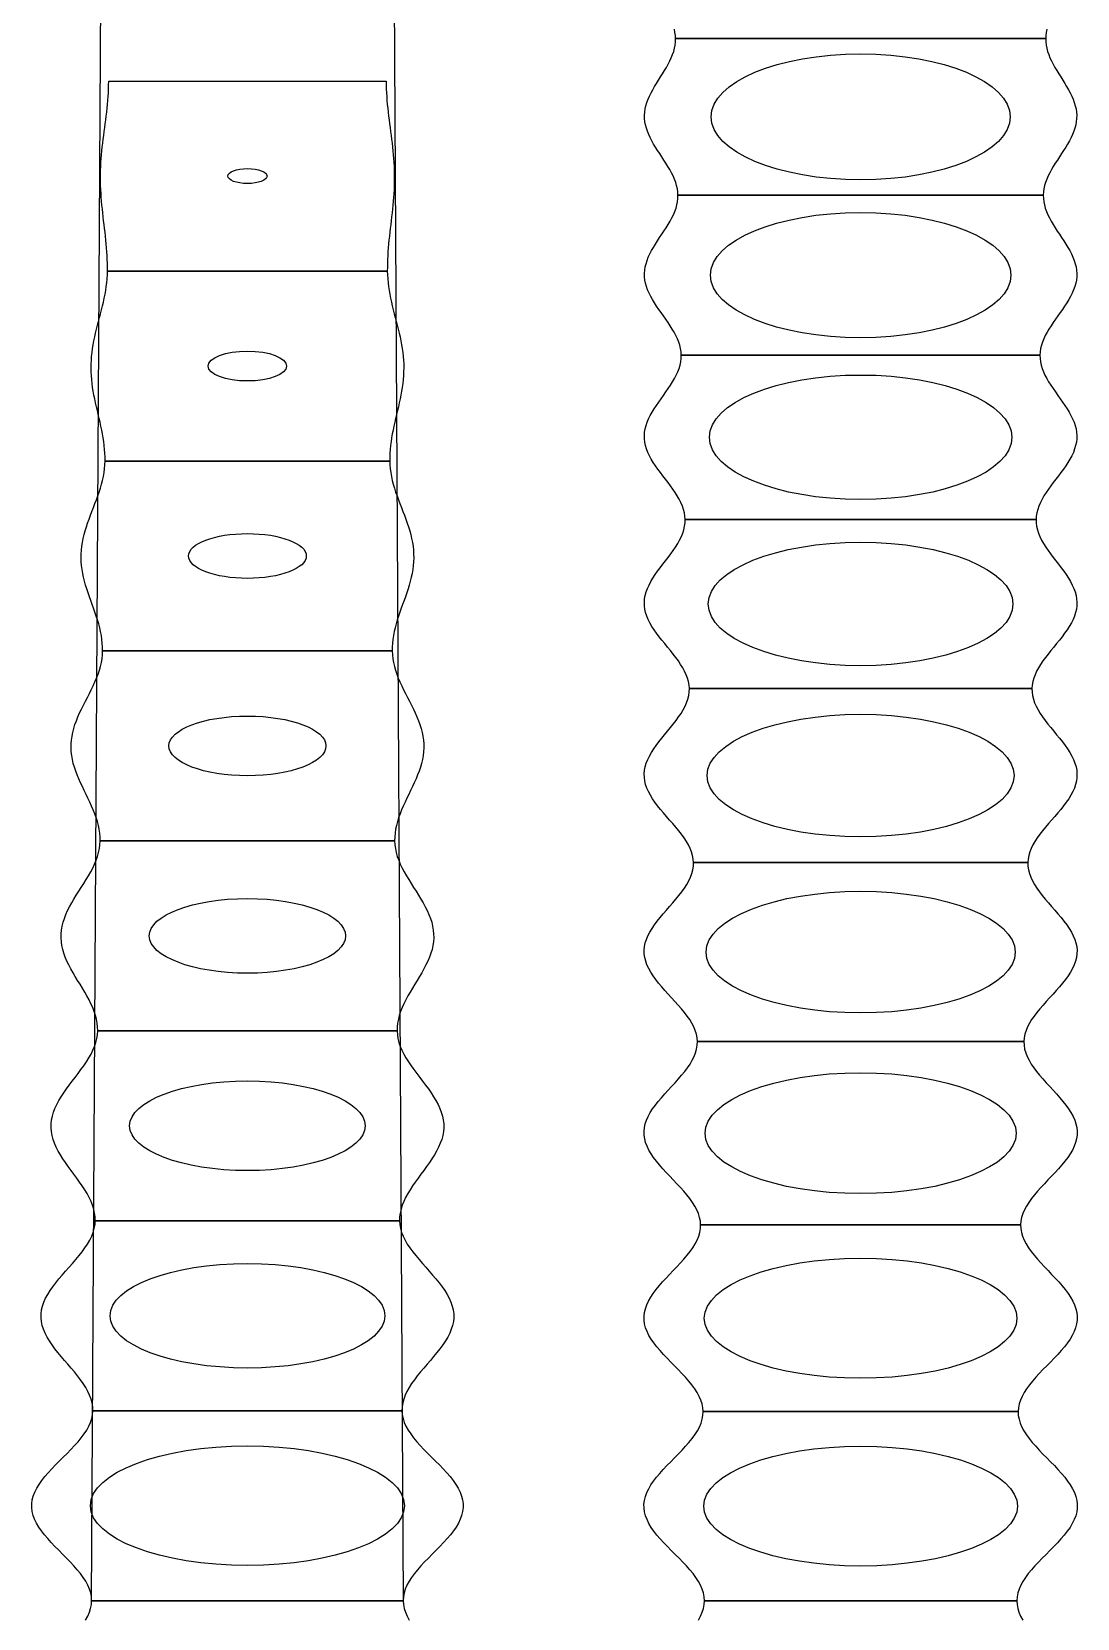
# Model space of a CAD drawing. Extents: x -130 to 140, y -1310 to 20.
# Drawn here: x -0.633 to 2.436, y -42.614 to -37.957 of the extents above; entities that cross this region are included whole.
import ezdxf

# ---------------------------------------------------------------- set-up
doc = ezdxf.new("R2010")
doc.units = 0

msp = doc.modelspace()

# ---------------------------------------------------------------- linework, layer by layer
at = {"layer": 'M1_Neg'}
for points in [[(-0.4573, -42.5628), (-0.4, -32.5628), (-0.4, -13), (-0.141, 0), (0.141, 0), (0.4, -13), (0.4, -32.5628), (0.4573, -42.5628)], [(1.2639, -38.4367), (1.2634, -38.4273), (1.2621, -38.4179), (1.26, -38.4086), (1.2573, -38.3992), (1.2538, -38.3898), (1.2497, -38.3804), (1.2451, -38.3711), (1.24, -38.3617), (1.2345, -38.3523), (1.2286, -38.3429), (1.2226, -38.3336), (1.2164, -38.3242), (1.2102, -38.3148), (1.2041, -38.3054), (1.1981, -38.2961), (1.1924, -38.2867), (1.1871, -38.2773), (1.1822, -38.2679), (1.1779, -38.2586), (1.1741, -38.2492), (1.171, -38.2398), (1.1686, -38.2304), (1.1669, -38.2211), (1.166, -38.2117), (1.1658, -38.2023), (1.1664, -38.1929), (1.1678, -38.1836), (1.1699, -38.1742), (1.1728, -38.1648), (1.1762, -38.1554), (1.1803, -38.1461), (1.1849, -38.1367), (1.1899, -38.1273), (1.1953, -38.1179), (1.201, -38.1086), (1.2068, -38.0992), (1.2127, -38.0898), (1.2186, -38.0804), (1.2243, -38.0711), (1.2299, -38.0617), (1.2351, -38.0523), (1.2399, -38.0429), (1.2443, -38.0336), (1.248, -38.0242), (1.2512, -38.0148), (1.2537, -38.0054), (1.2554, -37.9961), (1.2564, -37.9867), (1.2567, -37.9773), (2.3433, -37.9773), (2.3436, -37.9867), (2.3446, -37.9961), (2.3463, -38.0054), (2.3488, -38.0148), (2.352, -38.0242), (2.3557, -38.0336), (2.3601, -38.0429), (2.3649, -38.0523), (2.3701, -38.0617), (2.3757, -38.0711), (2.3814, -38.0804), (2.3873, -38.0898), (2.3932, -38.0992), (2.399, -38.1086), (2.4047, -38.1179), (2.4101, -38.1273), (2.4151, -38.1367), (2.4197, -38.1461), (2.4238, -38.1554), (2.4272, -38.1648), (2.4301, -38.1742), (2.4322, -38.1836), (2.4336, -38.1929), (2.4342, -38.2023), (2.434, -38.2117), (2.4331, -38.2211), (2.4314, -38.2304), (2.429, -38.2398), (2.4259, -38.2492), (2.4221, -38.2586), (2.4178, -38.2679), (2.4129, -38.2773), (2.4076, -38.2867), (2.4019, -38.2961), (2.3959, -38.3054), (2.3898, -38.3148), (2.3836, -38.3242), (2.3774, -38.3336), (2.3714, -38.3429), (2.3655, -38.3523), (2.36, -38.3617), (2.3549, -38.3711), (2.3503, -38.3804), (2.3462, -38.3898), (2.3427, -38.3992), (2.34, -38.4086), (2.3379, -38.4179), (2.3366, -38.4273), (2.3361, -38.4367)], [(-0.4107, -38.6596), (-0.4108, -38.6482), (-0.411, -38.6368), (-0.4113, -38.6255), (-0.4119, -38.6141), (-0.4126, -38.6027), (-0.4134, -38.5913), (-0.4144, -38.5799), (-0.4155, -38.5686), (-0.4167, -38.5572), (-0.418, -38.5458), (-0.4193, -38.5344), (-0.4206, -38.523), (-0.422, -38.5117), (-0.4233, -38.5003), (-0.4246, -38.4889), (-0.4258, -38.4775), (-0.427, -38.4661), (-0.428, -38.4548), (-0.4289, -38.4434), (-0.4297, -38.432), (-0.4303, -38.4206), (-0.4308, -38.4092), (-0.4311, -38.3979), (-0.4312, -38.3865), (-0.4311, -38.3751), (-0.4309, -38.3637), (-0.4304, -38.3524), (-0.4298, -38.341), (-0.429, -38.3296), (-0.4281, -38.3182), (-0.4271, -38.3068), (-0.4259, -38.2955), (-0.4246, -38.2841), (-0.4232, -38.2727), (-0.4218, -38.2613), (-0.4203, -38.2499), (-0.4188, -38.2386), (-0.4173, -38.2272), (-0.4158, -38.2158), (-0.4144, -38.2044), (-0.4131, -38.193), (-0.4119, -38.1817), (-0.4107, -38.1703), (-0.4097, -38.1589), (-0.4089, -38.1475), (-0.4082, -38.1361), (-0.4077, -38.1248), (-0.4073, -38.1134), (-0.4072, -38.102), (0.4072, -38.102), (0.4073, -38.1134), (0.4077, -38.1248), (0.4082, -38.1361), (0.4089, -38.1475), (0.4097, -38.1589), (0.4107, -38.1703), (0.4119, -38.1817), (0.4131, -38.193), (0.4144, -38.2044), (0.4158, -38.2158), (0.4173, -38.2272), (0.4188, -38.2386), (0.4203, -38.2499), (0.4218, -38.2613), (0.4232, -38.2727), (0.4246, -38.2841), (0.4259, -38.2955), (0.4271, -38.3068), (0.4281, -38.3182), (0.429, -38.3296), (0.4298, -38.341), (0.4304, -38.3524), (0.4309, -38.3637), (0.4311, -38.3751), (0.4312, -38.3865), (0.4311, -38.3979), (0.4308, -38.4092), (0.4303, -38.4206), (0.4297, -38.432), (0.4289, -38.4434), (0.428, -38.4548), (0.427, -38.4661), (0.4258, -38.4775), (0.4246, -38.4889), (0.4233, -38.5003), (0.422, -38.5117), (0.4206, -38.523), (0.4193, -38.5344), (0.418, -38.5458), (0.4167, -38.5572), (0.4155, -38.5686), (0.4144, -38.5799), (0.4134, -38.5913), (0.4126, -38.6027), (0.4119, -38.6141), (0.4113, -38.6255), (0.411, -38.6368), (0.4108, -38.6482), (0.4107, -38.6596)], [(1.2736, -38.9063), (1.273, -38.8967), (1.2716, -38.8872), (1.2693, -38.8776), (1.2662, -38.868), (1.2624, -38.8584), (1.2579, -38.8488), (1.2528, -38.8392), (1.2472, -38.8297), (1.2411, -38.8201), (1.2347, -38.8105), (1.2281, -38.8009), (1.2213, -38.7913), (1.2145, -38.7817), (1.2078, -38.7721), (1.2012, -38.7626), (1.195, -38.753), (1.1891, -38.7434), (1.1838, -38.7338), (1.179, -38.7242), (1.1748, -38.7146), (1.1714, -38.7051), (1.1687, -38.6955), (1.1668, -38.6859), (1.1658, -38.6763), (1.1656, -38.6667), (1.1662, -38.6571), (1.1677, -38.6475), (1.17, -38.638), (1.173, -38.6284), (1.1768, -38.6188), (1.1812, -38.6092), (1.1862, -38.5996), (1.1916, -38.59), (1.1975, -38.5805), (1.2036, -38.5709), (1.2099, -38.5613), (1.2163, -38.5517), (1.2227, -38.5421), (1.229, -38.5325), (1.235, -38.5229), (1.2407, -38.5134), (1.2459, -38.5038), (1.2506, -38.4942), (1.2547, -38.4846), (1.2581, -38.475), (1.2607, -38.4654), (1.2626, -38.4559), (1.2637, -38.4463), (1.2639, -38.4367), (2.3361, -38.4367), (2.3363, -38.4463), (2.3374, -38.4559), (2.3393, -38.4654), (2.3419, -38.475), (2.3453, -38.4846), (2.3494, -38.4942), (2.3541, -38.5038), (2.3593, -38.5134), (2.365, -38.5229), (2.371, -38.5325), (2.3773, -38.5421), (2.3837, -38.5517), (2.3901, -38.5613), (2.3964, -38.5709), (2.4025, -38.5805), (2.4084, -38.59), (2.4138, -38.5996), (2.4188, -38.6092), (2.4232, -38.6188), (2.427, -38.6284), (2.43, -38.638), (2.4323, -38.6475), (2.4338, -38.6571), (2.4344, -38.6667), (2.4342, -38.6763), (2.4332, -38.6859), (2.4313, -38.6955), (2.4286, -38.7051), (2.4252, -38.7146), (2.421, -38.7242), (2.4162, -38.7338), (2.4109, -38.7434), (2.405, -38.753), (2.3988, -38.7626), (2.3922, -38.7721), (2.3855, -38.7817), (2.3787, -38.7913), (2.3719, -38.8009), (2.3653, -38.8105), (2.3589, -38.8201), (2.3528, -38.8297), (2.3472, -38.8392), (2.3421, -38.8488), (2.3376, -38.8584), (2.3338, -38.868), (2.3307, -38.8776), (2.3284, -38.8872), (2.327, -38.8967), (2.3264, -38.9063)], [(-0.4179, -39.2172), (-0.4179, -39.2058), (-0.4183, -39.1944), (-0.4191, -39.1831), (-0.4202, -39.1717), (-0.4216, -39.1603), (-0.4233, -39.1489), (-0.4252, -39.1375), (-0.4274, -39.1262), (-0.4298, -39.1148), (-0.4323, -39.1034), (-0.435, -39.092), (-0.4377, -39.0806), (-0.4404, -39.0693), (-0.443, -39.0579), (-0.4456, -39.0465), (-0.4481, -39.0351), (-0.4504, -39.0237), (-0.4524, -39.0124), (-0.4543, -39.001), (-0.4558, -38.9896), (-0.4571, -38.9782), (-0.458, -38.9668), (-0.4586, -38.9555), (-0.4588, -38.9441), (-0.4587, -38.9327), (-0.4581, -38.9213), (-0.4573, -38.91), (-0.4561, -38.8986), (-0.4545, -38.8872), (-0.4527, -38.8758), (-0.4505, -38.8644), (-0.4482, -38.8531), (-0.4456, -38.8417), (-0.4428, -38.8303), (-0.44, -38.8189), (-0.437, -38.8075), (-0.434, -38.7962), (-0.431, -38.7848), (-0.4281, -38.7734), (-0.4253, -38.762), (-0.4226, -38.7506), (-0.4201, -38.7393), (-0.4179, -38.7279), (-0.4159, -38.7165), (-0.4142, -38.7051), (-0.4128, -38.6937), (-0.4118, -38.6824), (-0.4111, -38.671), (-0.4107, -38.6596), (0.4107, -38.6596), (0.4111, -38.671), (0.4118, -38.6824), (0.4128, -38.6937), (0.4142, -38.7051), (0.4159, -38.7165), (0.4179, -38.7279), (0.4201, -38.7393), (0.4226, -38.7506), (0.4253, -38.762), (0.4281, -38.7734), (0.431, -38.7848), (0.434, -38.7962), (0.437, -38.8075), (0.44, -38.8189), (0.4428, -38.8303), (0.4456, -38.8417), (0.4482, -38.8531), (0.4505, -38.8644), (0.4527, -38.8758), (0.4545, -38.8872), (0.4561, -38.8986), (0.4573, -38.91), (0.4581, -38.9213), (0.4587, -38.9327), (0.4588, -38.9441), (0.4586, -38.9555), (0.458, -38.9668), (0.4571, -38.9782), (0.4558, -38.9896), (0.4543, -39.001), (0.4524, -39.0124), (0.4504, -39.0237), (0.4481, -39.0351), (0.4456, -39.0465), (0.443, -39.0579), (0.4404, -39.0693), (0.4377, -39.0806), (0.435, -39.092), (0.4323, -39.1034), (0.4298, -39.1148), (0.4274, -39.1262), (0.4252, -39.1375), (0.4233, -39.1489), (0.4216, -39.1603), (0.4202, -39.1717), (0.4191, -39.1831), (0.4183, -39.1944), (0.4179, -39.2058), (0.4179, -39.2172)], [(1.285, -39.3887), (1.2843, -39.3788), (1.2827, -39.369), (1.2801, -39.3591), (1.2767, -39.3493), (1.2725, -39.3394), (1.2676, -39.3296), (1.2619, -39.3198), (1.2557, -39.3099), (1.249, -39.3001), (1.2419, -39.2902), (1.2346, -39.2804), (1.2271, -39.2705), (1.2195, -39.2607), (1.2121, -39.2509), (1.2049, -39.241), (1.1979, -39.2312), (1.1915, -39.2213), (1.1855, -39.2115), (1.1802, -39.2016), (1.1756, -39.1918), (1.1718, -39.1819), (1.1688, -39.1721), (1.1667, -39.1623), (1.1656, -39.1524), (1.1653, -39.1426), (1.166, -39.1327), (1.1677, -39.1229), (1.1702, -39.113), (1.1735, -39.1032), (1.1777, -39.0934), (1.1825, -39.0835), (1.188, -39.0737), (1.194, -39.0638), (1.2004, -39.054), (1.2072, -39.0441), (1.2142, -39.0343), (1.2213, -39.0245), (1.2283, -39.0146), (1.2352, -39.0048), (1.2418, -38.9949), (1.2481, -38.9851), (1.2538, -38.9752), (1.259, -38.9654), (1.2635, -38.9555), (1.2672, -38.9457), (1.2702, -38.9359), (1.2722, -38.926), (1.2734, -38.9162), (1.2736, -38.9063), (2.3264, -38.9063), (2.3266, -38.9162), (2.3278, -38.926), (2.3298, -38.9359), (2.3328, -38.9457), (2.3365, -38.9555), (2.341, -38.9654), (2.3462, -38.9752), (2.3519, -38.9851), (2.3582, -38.9949), (2.3648, -39.0048), (2.3717, -39.0146), (2.3787, -39.0245), (2.3858, -39.0343), (2.3928, -39.0441), (2.3996, -39.054), (2.406, -39.0638), (2.412, -39.0737), (2.4175, -39.0835), (2.4223, -39.0934), (2.4265, -39.1032), (2.4298, -39.113), (2.4323, -39.1229), (2.434, -39.1327), (2.4347, -39.1426), (2.4344, -39.1524), (2.4333, -39.1623), (2.4312, -39.1721), (2.4282, -39.1819), (2.4244, -39.1918), (2.4198, -39.2016), (2.4145, -39.2115), (2.4085, -39.2213), (2.4021, -39.2312), (2.3951, -39.241), (2.3879, -39.2509), (2.3805, -39.2607), (2.3729, -39.2705), (2.3654, -39.2804), (2.3581, -39.2902), (2.351, -39.3001), (2.3443, -39.3099), (2.3381, -39.3198), (2.3324, -39.3296), (2.3275, -39.3394), (2.3233, -39.3493), (2.3199, -39.3591), (2.3173, -39.369), (2.3157, -39.3788), (2.315, -39.3887)], [(-0.4251, -39.7748), (-0.4252, -39.7634), (-0.4259, -39.752), (-0.4271, -39.7407), (-0.4288, -39.7293), (-0.4309, -39.7179), (-0.4336, -39.7065), (-0.4366, -39.6951), (-0.4399, -39.6838), (-0.4436, -39.6724), (-0.4474, -39.661), (-0.4515, -39.6496), (-0.4556, -39.6382), (-0.4597, -39.6269), (-0.4638, -39.6155), (-0.4677, -39.6041), (-0.4715, -39.5927), (-0.475, -39.5813), (-0.4782, -39.57), (-0.481, -39.5586), (-0.4834, -39.5472), (-0.4854, -39.5358), (-0.4868, -39.5244), (-0.4878, -39.5131), (-0.4882, -39.5017), (-0.488, -39.4903), (-0.4873, -39.4789), (-0.4861, -39.4676), (-0.4843, -39.4562), (-0.4821, -39.4448), (-0.4794, -39.4334), (-0.4763, -39.422), (-0.4728, -39.4107), (-0.469, -39.3993), (-0.4649, -39.3879), (-0.4607, -39.3765), (-0.4563, -39.3651), (-0.4519, -39.3538), (-0.4475, -39.3424), (-0.4432, -39.331), (-0.4391, -39.3196), (-0.4351, -39.3082), (-0.4315, -39.2969), (-0.4282, -39.2855), (-0.4252, -39.2741), (-0.4228, -39.2627), (-0.4208, -39.2513), (-0.4193, -39.24), (-0.4183, -39.2286), (-0.4179, -39.2172), (0.4179, -39.2172), (0.4183, -39.2286), (0.4193, -39.24), (0.4208, -39.2513), (0.4228, -39.2627), (0.4252, -39.2741), (0.4282, -39.2855), (0.4315, -39.2969), (0.4351, -39.3082), (0.4391, -39.3196), (0.4432, -39.331), (0.4475, -39.3424), (0.4519, -39.3538), (0.4563, -39.3651), (0.4607, -39.3765), (0.4649, -39.3879), (0.469, -39.3993), (0.4728, -39.4107), (0.4763, -39.422), (0.4794, -39.4334), (0.4821, -39.4448), (0.4843, -39.4562), (0.4861, -39.4676), (0.4873, -39.4789), (0.488, -39.4903), (0.4882, -39.5017), (0.4878, -39.5131), (0.4868, -39.5244), (0.4854, -39.5358), (0.4834, -39.5472), (0.481, -39.5586), (0.4782, -39.57), (0.475, -39.5813), (0.4715, -39.5927), (0.4677, -39.6041), (0.4638, -39.6155), (0.4597, -39.6269), (0.4556, -39.6382), (0.4515, -39.6496), (0.4474, -39.661), (0.4436, -39.6724), (0.4399, -39.6838), (0.4366, -39.6951), (0.4336, -39.7065), (0.4309, -39.7179), (0.4288, -39.7293), (0.4271, -39.7407), (0.4259, -39.752), (0.4252, -39.7634), (0.4251, -39.7748)], [(1.2972, -39.8851), (1.2964, -39.875), (1.2946, -39.8649), (1.2918, -39.8548), (1.2881, -39.8446), (1.2834, -39.8345), (1.278, -39.8244), (1.2717, -39.8142), (1.2649, -39.8041), (1.2575, -39.794), (1.2496, -39.7838), (1.2415, -39.7737), (1.2332, -39.7636), (1.2249, -39.7534), (1.2167, -39.7433), (1.2087, -39.7332), (1.2011, -39.723), (1.1939, -39.7129), (1.1874, -39.7028), (1.1815, -39.6926), (1.1764, -39.6825), (1.1722, -39.6724), (1.1689, -39.6622), (1.1666, -39.6521), (1.1654, -39.642), (1.1651, -39.6318), (1.1659, -39.6217), (1.1677, -39.6116), (1.1705, -39.6014), (1.1742, -39.5913), (1.1788, -39.5812), (1.1841, -39.571), (1.1902, -39.5609), (1.1969, -39.5508), (1.204, -39.5406), (1.2115, -39.5305), (1.2192, -39.5204), (1.227, -39.5103), (1.2348, -39.5001), (1.2424, -39.49), (1.2497, -39.4799), (1.2567, -39.4697), (1.263, -39.4596), (1.2688, -39.4495), (1.2737, -39.4393), (1.2779, -39.4292), (1.2811, -39.4191), (1.2834, -39.4089), (1.2847, -39.3988), (1.285, -39.3887), (2.315, -39.3887), (2.3153, -39.3988), (2.3166, -39.4089), (2.3189, -39.4191), (2.3221, -39.4292), (2.3263, -39.4393), (2.3312, -39.4495), (2.337, -39.4596), (2.3433, -39.4697), (2.3503, -39.4799), (2.3576, -39.49), (2.3652, -39.5001), (2.373, -39.5103), (2.3808, -39.5204), (2.3885, -39.5305), (2.396, -39.5406), (2.4031, -39.5508), (2.4098, -39.5609), (2.4159, -39.571), (2.4212, -39.5812), (2.4258, -39.5913), (2.4295, -39.6014), (2.4323, -39.6116), (2.4341, -39.6217), (2.4349, -39.6318), (2.4346, -39.642), (2.4334, -39.6521), (2.4311, -39.6622), (2.4278, -39.6724), (2.4236, -39.6825), (2.4185, -39.6926), (2.4126, -39.7028), (2.4061, -39.7129), (2.3989, -39.723), (2.3913, -39.7332), (2.3833, -39.7433), (2.3751, -39.7534), (2.3668, -39.7636), (2.3585, -39.7737), (2.3504, -39.7838), (2.3425, -39.794), (2.3351, -39.8041), (2.3283, -39.8142), (2.322, -39.8244), (2.3166, -39.8345), (2.3119, -39.8446), (2.3082, -39.8548), (2.3054, -39.8649), (2.3036, -39.875), (2.3028, -39.8851)], [(-0.4322, -40.3324), (-0.4324, -40.321), (-0.4334, -40.3096), (-0.435, -40.2983), (-0.4373, -40.2869), (-0.4403, -40.2755), (-0.4439, -40.2641), (-0.4479, -40.2527), (-0.4525, -40.2414), (-0.4574, -40.23), (-0.4626, -40.2186), (-0.468, -40.2072), (-0.4735, -40.1958), (-0.479, -40.1845), (-0.4845, -40.1731), (-0.4898, -40.1617), (-0.4949, -40.1503), (-0.4996, -40.1389), (-0.5039, -40.1276), (-0.5077, -40.1162), (-0.511, -40.1048), (-0.5137, -40.0934), (-0.5156, -40.082), (-0.5169, -40.0707), (-0.5175, -40.0593), (-0.5174, -40.0479), (-0.5165, -40.0365), (-0.5149, -40.0252), (-0.5126, -40.0138), (-0.5097, -40.0024), (-0.5061, -39.991), (-0.502, -39.9796), (-0.4974, -39.9683), (-0.4924, -39.9569), (-0.4871, -39.9455), (-0.4814, -39.9341), (-0.4757, -39.9227), (-0.4698, -39.9114), (-0.464, -39.9), (-0.4583, -39.8886), (-0.4528, -39.8772), (-0.4476, -39.8658), (-0.4428, -39.8545), (-0.4385, -39.8431), (-0.4346, -39.8317), (-0.4314, -39.8203), (-0.4287, -39.8089), (-0.4268, -39.7976), (-0.4256, -39.7862), (-0.4251, -39.7748), (0.4251, -39.7748), (0.4256, -39.7862), (0.4268, -39.7976), (0.4287, -39.8089), (0.4314, -39.8203), (0.4346, -39.8317), (0.4385, -39.8431), (0.4428, -39.8545), (0.4476, -39.8658), (0.4528, -39.8772), (0.4583, -39.8886), (0.464, -39.9), (0.4698, -39.9114), (0.4757, -39.9227), (0.4814, -39.9341), (0.4871, -39.9455), (0.4924, -39.9569), (0.4974, -39.9683), (0.502, -39.9796), (0.5061, -39.991), (0.5097, -40.0024), (0.5126, -40.0138), (0.5149, -40.0252), (0.5165, -40.0365), (0.5174, -40.0479), (0.5175, -40.0593), (0.5169, -40.0707), (0.5156, -40.082), (0.5137, -40.0934), (0.511, -40.1048), (0.5077, -40.1162), (0.5039, -40.1276), (0.4996, -40.1389), (0.4949, -40.1503), (0.4898, -40.1617), (0.4845, -40.1731), (0.479, -40.1845), (0.4735, -40.1958), (0.468, -40.2072), (0.4626, -40.2186), (0.4574, -40.23), (0.4525, -40.2414), (0.4479, -40.2527), (0.4439, -40.2641), (0.4403, -40.2755), (0.4373, -40.2869), (0.435, -40.2983), (0.4334, -40.3096), (0.4324, -40.321), (0.4322, -40.3324)], [(1.3094, -40.3963), (1.3086, -40.3858), (1.3066, -40.3754), (1.3036, -40.365), (1.2995, -40.3545), (1.2944, -40.3441), (1.2884, -40.3337), (1.2816, -40.3232), (1.2741, -40.3128), (1.2659, -40.3024), (1.2574, -40.292), (1.2485, -40.2815), (1.2394, -40.2711), (1.2303, -40.2607), (1.2213, -40.2502), (1.2125, -40.2398), (1.2042, -40.2294), (1.1964, -40.2189), (1.1892, -40.2085), (1.1828, -40.1981), (1.1772, -40.1876), (1.1726, -40.1772), (1.169, -40.1668), (1.1665, -40.1564), (1.1651, -40.1459), (1.1649, -40.1355), (1.1658, -40.1251), (1.1678, -40.1146), (1.1709, -40.1042), (1.175, -40.0938), (1.18, -40.0833), (1.1859, -40.0729), (1.1926, -40.0625), (1.2, -40.052), (1.2078, -40.0416), (1.2161, -40.0312), (1.2246, -40.0208), (1.2332, -40.0103), (1.2418, -39.9999), (1.2502, -39.9895), (1.2582, -39.979), (1.2658, -39.9686), (1.2729, -39.9582), (1.2792, -39.9477), (1.2847, -39.9373), (1.2893, -39.9269), (1.2929, -39.9164), (1.2954, -39.906), (1.2969, -39.8956), (1.2972, -39.8851), (2.3028, -39.8851), (2.3031, -39.8956), (2.3046, -39.906), (2.3071, -39.9164), (2.3107, -39.9269), (2.3153, -39.9373), (2.3208, -39.9477), (2.3271, -39.9582), (2.3342, -39.9686), (2.3418, -39.979), (2.3498, -39.9895), (2.3582, -39.9999), (2.3668, -40.0103), (2.3754, -40.0208), (2.3839, -40.0312), (2.3922, -40.0416), (2.4, -40.052), (2.4074, -40.0625), (2.4141, -40.0729), (2.42, -40.0833), (2.425, -40.0938), (2.4291, -40.1042), (2.4322, -40.1146), (2.4342, -40.1251), (2.4351, -40.1355), (2.4349, -40.1459), (2.4335, -40.1564), (2.431, -40.1668), (2.4274, -40.1772), (2.4228, -40.1876), (2.4172, -40.1981), (2.4108, -40.2085), (2.4036, -40.2189), (2.3958, -40.2294), (2.3875, -40.2398), (2.3787, -40.2502), (2.3697, -40.2607), (2.3606, -40.2711), (2.3515, -40.2815), (2.3426, -40.292), (2.3341, -40.3024), (2.3259, -40.3128), (2.3184, -40.3232), (2.3116, -40.3337), (2.3056, -40.3441), (2.3005, -40.3545), (2.2964, -40.365), (2.2934, -40.3754), (2.2914, -40.3858), (2.2906, -40.3963)], [(-0.4394, -40.89), (-0.4397, -40.8786), (-0.4409, -40.8672), (-0.443, -40.8559), (-0.4459, -40.8445), (-0.4497, -40.8331), (-0.4541, -40.8217), (-0.4593, -40.8103), (-0.465, -40.799), (-0.4711, -40.7876), (-0.4777, -40.7762), (-0.4845, -40.7648), (-0.4914, -40.7534), (-0.4984, -40.7421), (-0.5053, -40.7307), (-0.5119, -40.7193), (-0.5183, -40.7079), (-0.5242, -40.6965), (-0.5297, -40.6852), (-0.5345, -40.6738), (-0.5386, -40.6624), (-0.5419, -40.651), (-0.5445, -40.6396), (-0.5461, -40.6283), (-0.5469, -40.6169), (-0.5467, -40.6055), (-0.5457, -40.5941), (-0.5437, -40.5828), (-0.5409, -40.5714), (-0.5373, -40.56), (-0.5329, -40.5486), (-0.5278, -40.5372), (-0.5221, -40.5259), (-0.5158, -40.5145), (-0.5092, -40.5031), (-0.5022, -40.4917), (-0.495, -40.4803), (-0.4878, -40.469), (-0.4805, -40.4576), (-0.4734, -40.4462), (-0.4666, -40.4348), (-0.4601, -40.4234), (-0.4542, -40.4121), (-0.4487, -40.4007), (-0.444, -40.3893), (-0.4399, -40.3779), (-0.4367, -40.3665), (-0.4343, -40.3552), (-0.4328, -40.3438), (-0.4322, -40.3324), (0.4322, -40.3324), (0.4328, -40.3438), (0.4343, -40.3552), (0.4367, -40.3665), (0.4399, -40.3779), (0.444, -40.3893), (0.4487, -40.4007), (0.4542, -40.4121), (0.4601, -40.4234), (0.4666, -40.4348), (0.4734, -40.4462), (0.4805, -40.4576), (0.4878, -40.469), (0.495, -40.4803), (0.5022, -40.4917), (0.5092, -40.5031), (0.5158, -40.5145), (0.5221, -40.5259), (0.5278, -40.5372), (0.5329, -40.5486), (0.5373, -40.56), (0.5409, -40.5714), (0.5437, -40.5828), (0.5457, -40.5941), (0.5467, -40.6055), (0.5469, -40.6169), (0.5461, -40.6283), (0.5445, -40.6396), (0.5419, -40.651), (0.5386, -40.6624), (0.5345, -40.6738), (0.5297, -40.6852), (0.5242, -40.6965), (0.5183, -40.7079), (0.5119, -40.7193), (0.5053, -40.7307), (0.4984, -40.7421), (0.4914, -40.7534), (0.4845, -40.7648), (0.4777, -40.7762), (0.4711, -40.7876), (0.465, -40.799), (0.4593, -40.8103), (0.4541, -40.8217), (0.4497, -40.8331), (0.4459, -40.8445), (0.443, -40.8559), (0.4409, -40.8672), (0.4397, -40.8786), (0.4394, -40.89)], [(1.3207, -40.9215), (1.3199, -40.9108), (1.3178, -40.9001), (1.3145, -40.8894), (1.3101, -40.8786), (1.3046, -40.8679), (1.2982, -40.8572), (1.2908, -40.8465), (1.2827, -40.8358), (1.2739, -40.8251), (1.2646, -40.8143), (1.255, -40.8036), (1.2452, -40.7929), (1.2353, -40.7822), (1.2256, -40.7715), (1.2161, -40.7607), (1.207, -40.75), (1.1986, -40.7393), (1.1908, -40.7286), (1.1839, -40.7179), (1.1779, -40.7071), (1.1729, -40.6964), (1.1691, -40.6857), (1.1664, -40.675), (1.1649, -40.6643), (1.1647, -40.6535), (1.1657, -40.6428), (1.1679, -40.6321), (1.1713, -40.6214), (1.1758, -40.6107), (1.1813, -40.5999), (1.1878, -40.5892), (1.1951, -40.5785), (1.2031, -40.5678), (1.2117, -40.5571), (1.2207, -40.5463), (1.23, -40.5356), (1.2394, -40.5249), (1.2487, -40.5142), (1.2579, -40.5035), (1.2667, -40.4927), (1.275, -40.482), (1.2827, -40.4713), (1.2896, -40.4606), (1.2956, -40.4499), (1.3006, -40.4391), (1.3046, -40.4284), (1.3074, -40.4177), (1.309, -40.407), (1.3094, -40.3963), (2.2906, -40.3963), (2.291, -40.407), (2.2926, -40.4177), (2.2954, -40.4284), (2.2994, -40.4391), (2.3044, -40.4499), (2.3104, -40.4606), (2.3173, -40.4713), (2.325, -40.482), (2.3333, -40.4927), (2.3421, -40.5035), (2.3513, -40.5142), (2.3606, -40.5249), (2.37, -40.5356), (2.3793, -40.5463), (2.3883, -40.5571), (2.3969, -40.5678), (2.4049, -40.5785), (2.4122, -40.5892), (2.4187, -40.5999), (2.4242, -40.6107), (2.4287, -40.6214), (2.4321, -40.6321), (2.4343, -40.6428), (2.4353, -40.6535), (2.4351, -40.6643), (2.4336, -40.675), (2.4309, -40.6857), (2.4271, -40.6964), (2.4221, -40.7071), (2.4161, -40.7179), (2.4092, -40.7286), (2.4014, -40.7393), (2.393, -40.75), (2.3839, -40.7607), (2.3744, -40.7715), (2.3647, -40.7822), (2.3548, -40.7929), (2.345, -40.8036), (2.3354, -40.8143), (2.3261, -40.8251), (2.3173, -40.8358), (2.3092, -40.8465), (2.3018, -40.8572), (2.2954, -40.8679), (2.2899, -40.8786), (2.2855, -40.8894), (2.2822, -40.9001), (2.2801, -40.9108), (2.2793, -40.9215)], [(-0.4465, -41.4476), (-0.4469, -41.4362), (-0.4484, -41.4248), (-0.451, -41.4135), (-0.4545, -41.4021), (-0.459, -41.3907), (-0.4644, -41.3793), (-0.4706, -41.3679), (-0.4775, -41.3566), (-0.4849, -41.3452), (-0.4928, -41.3338), (-0.501, -41.3224), (-0.5093, -41.311), (-0.5177, -41.2997), (-0.526, -41.2883), (-0.534, -41.2769), (-0.5417, -41.2655), (-0.5489, -41.2541), (-0.5554, -41.2428), (-0.5612, -41.2314), (-0.5662, -41.22), (-0.5702, -41.2086), (-0.5733, -41.1972), (-0.5753, -41.1859), (-0.5763, -41.1745), (-0.5761, -41.1631), (-0.5749, -41.1517), (-0.5726, -41.1404), (-0.5692, -41.129), (-0.5649, -41.1176), (-0.5596, -41.1062), (-0.5535, -41.0948), (-0.5467, -41.0835), (-0.5392, -41.0721), (-0.5313, -41.0607), (-0.5229, -41.0493), (-0.5144, -41.0379), (-0.5057, -41.0266), (-0.497, -41.0152), (-0.4885, -41.0038), (-0.4804, -40.9924), (-0.4727, -40.981), (-0.4655, -40.9697), (-0.459, -40.9583), (-0.4533, -40.9469), (-0.4485, -40.9355), (-0.4447, -40.9241), (-0.4418, -40.9128), (-0.4401, -40.9014), (-0.4394, -40.89), (0.4394, -40.89), (0.4401, -40.9014), (0.4418, -40.9128), (0.4447, -40.9241), (0.4485, -40.9355), (0.4533, -40.9469), (0.459, -40.9583), (0.4655, -40.9697), (0.4727, -40.981), (0.4804, -40.9924), (0.4885, -41.0038), (0.497, -41.0152), (0.5057, -41.0266), (0.5144, -41.0379), (0.5229, -41.0493), (0.5313, -41.0607), (0.5392, -41.0721), (0.5467, -41.0835), (0.5535, -41.0948), (0.5596, -41.1062), (0.5649, -41.1176), (0.5692, -41.129), (0.5726, -41.1404), (0.5749, -41.1517), (0.5761, -41.1631), (0.5763, -41.1745), (0.5753, -41.1859), (0.5733, -41.1972), (0.5702, -41.2086), (0.5662, -41.22), (0.5612, -41.2314), (0.5554, -41.2428), (0.5489, -41.2541), (0.5417, -41.2655), (0.534, -41.2769), (0.526, -41.2883), (0.5177, -41.2997), (0.5093, -41.311), (0.501, -41.3224), (0.4928, -41.3338), (0.4849, -41.3452), (0.4775, -41.3566), (0.4706, -41.3679), (0.4644, -41.3793), (0.459, -41.3907), (0.4545, -41.4021), (0.451, -41.4135), (0.4484, -41.4248), (0.4469, -41.4362), (0.4465, -41.4476)], [(1.3304, -41.4595), (1.3296, -41.4485), (1.3274, -41.4375), (1.324, -41.4265), (1.3193, -41.4156), (1.3135, -41.4046), (1.3066, -41.3936), (1.2987, -41.3826), (1.2901, -41.3717), (1.2807, -41.3607), (1.2708, -41.3497), (1.2605, -41.3387), (1.2501, -41.3277), (1.2396, -41.3168), (1.2292, -41.3058), (1.2191, -41.2948), (1.2094, -41.2838), (1.2004, -41.2728), (1.1921, -41.2619), (1.1847, -41.2509), (1.1784, -41.2399), (1.1731, -41.2289), (1.169, -41.218), (1.1662, -41.207), (1.1647, -41.196), (1.1645, -41.185), (1.1656, -41.174), (1.168, -41.1631), (1.1717, -41.1521), (1.1766, -41.1411), (1.1826, -41.1301), (1.1895, -41.1191), (1.1974, -41.1082), (1.2061, -41.0972), (1.2153, -41.0862), (1.225, -41.0752), (1.235, -41.0643), (1.2451, -41.0533), (1.2552, -41.0423), (1.2651, -41.0313), (1.2746, -41.0203), (1.2835, -41.0094), (1.2918, -40.9984), (1.2992, -40.9874), (1.3057, -40.9764), (1.3112, -40.9654), (1.3154, -40.9545), (1.3185, -40.9435), (1.3203, -40.9325), (1.3207, -40.9215), (2.2793, -40.9215), (2.2797, -40.9325), (2.2815, -40.9435), (2.2846, -40.9545), (2.2888, -40.9654), (2.2943, -40.9764), (2.3008, -40.9874), (2.3082, -40.9984), (2.3165, -41.0094), (2.3254, -41.0203), (2.3349, -41.0313), (2.3448, -41.0423), (2.3549, -41.0533), (2.365, -41.0643), (2.375, -41.0752), (2.3847, -41.0862), (2.3939, -41.0972), (2.4026, -41.1082), (2.4105, -41.1191), (2.4174, -41.1301), (2.4234, -41.1411), (2.4283, -41.1521), (2.432, -41.1631), (2.4344, -41.174), (2.4355, -41.185), (2.4353, -41.196), (2.4338, -41.207), (2.431, -41.218), (2.4269, -41.2289), (2.4216, -41.2399), (2.4153, -41.2509), (2.4079, -41.2619), (2.3996, -41.2728), (2.3906, -41.2838), (2.3809, -41.2948), (2.3708, -41.3058), (2.3604, -41.3168), (2.3499, -41.3277), (2.3395, -41.3387), (2.3292, -41.3497), (2.3193, -41.3607), (2.3099, -41.3717), (2.3013, -41.3826), (2.2934, -41.3936), (2.2865, -41.4046), (2.2807, -41.4156), (2.276, -41.4265), (2.2726, -41.4375), (2.2704, -41.4485), (2.2696, -41.4595)], [(-0.4537, -42.0052), (-0.4542, -41.9938), (-0.4559, -41.9824), (-0.4589, -41.9711), (-0.4631, -41.9597), (-0.4684, -41.9483), (-0.4747, -41.9369), (-0.482, -41.9255), (-0.49, -41.9142), (-0.4987, -41.9028), (-0.5079, -41.8914), (-0.5175, -41.88), (-0.5272, -41.8686), (-0.5371, -41.8573), (-0.5467, -41.8459), (-0.5562, -41.8345), (-0.5651, -41.8231), (-0.5735, -41.8117), (-0.5812, -41.8004), (-0.5879, -41.789), (-0.5938, -41.7776), (-0.5985, -41.7662), (-0.6021, -41.7548), (-0.6045, -41.7435), (-0.6056, -41.7321), (-0.6055, -41.7207), (-0.604, -41.7093), (-0.6014, -41.698), (-0.5975, -41.6866), (-0.5924, -41.6752), (-0.5863, -41.6638), (-0.5793, -41.6524), (-0.5713, -41.6411), (-0.5626, -41.6297), (-0.5534, -41.6183), (-0.5437, -41.6069), (-0.5337, -41.5955), (-0.5236, -41.5842), (-0.5135, -41.5728), (-0.5037, -41.5614), (-0.4942, -41.55), (-0.4852, -41.5386), (-0.4768, -41.5273), (-0.4693, -41.5159), (-0.4627, -41.5045), (-0.4571, -41.4931), (-0.4527, -41.4817), (-0.4494, -41.4704), (-0.4473, -41.459), (-0.4465, -41.4476), (0.4465, -41.4476), (0.4473, -41.459), (0.4494, -41.4704), (0.4527, -41.4817), (0.4571, -41.4931), (0.4627, -41.5045), (0.4693, -41.5159), (0.4768, -41.5273), (0.4852, -41.5386), (0.4942, -41.55), (0.5037, -41.5614), (0.5135, -41.5728), (0.5236, -41.5842), (0.5337, -41.5955), (0.5437, -41.6069), (0.5534, -41.6183), (0.5626, -41.6297), (0.5713, -41.6411), (0.5793, -41.6524), (0.5863, -41.6638), (0.5924, -41.6752), (0.5975, -41.6866), (0.6014, -41.698), (0.604, -41.7093), (0.6055, -41.7207), (0.6056, -41.7321), (0.6045, -41.7435), (0.6021, -41.7548), (0.5985, -41.7662), (0.5938, -41.7776), (0.5879, -41.789), (0.5812, -41.8004), (0.5735, -41.8117), (0.5651, -41.8231), (0.5562, -41.8345), (0.5467, -41.8459), (0.5371, -41.8573), (0.5272, -41.8686), (0.5175, -41.88), (0.5079, -41.8914), (0.4987, -41.9028), (0.49, -41.9142), (0.482, -41.9255), (0.4747, -41.9369), (0.4684, -41.9483), (0.4631, -41.9597), (0.4589, -41.9711), (0.4559, -41.9824), (0.4542, -41.9938), (0.4537, -42.0052)], [(1.3377, -42.0077), (1.3369, -41.9965), (1.3346, -41.9853), (1.3311, -41.9741), (1.3262, -41.963), (1.3201, -41.9518), (1.3129, -41.9406), (1.3047, -41.9294), (1.2956, -41.9182), (1.2858, -41.907), (1.2755, -41.8958), (1.2647, -41.8846), (1.2537, -41.8734), (1.2427, -41.8623), (1.2318, -41.8511), (1.2212, -41.8399), (1.2111, -41.8287), (1.2017, -41.8175), (1.193, -41.8063), (1.1853, -41.7951), (1.1786, -41.7839), (1.1731, -41.7728), (1.1689, -41.7616), (1.166, -41.7504), (1.1645, -41.7392), (1.1643, -41.728), (1.1656, -41.7168), (1.1682, -41.7056), (1.1721, -41.6944), (1.1773, -41.6832), (1.1837, -41.6721), (1.1911, -41.6609), (1.1994, -41.6497), (1.2086, -41.6385), (1.2184, -41.6273), (1.2287, -41.6161), (1.2393, -41.6049), (1.25, -41.5937), (1.2607, -41.5826), (1.2712, -41.5714), (1.2812, -41.5602), (1.2907, -41.549), (1.2995, -41.5378), (1.3074, -41.5266), (1.3143, -41.5154), (1.3201, -41.5042), (1.3247, -41.493), (1.328, -41.4819), (1.3299, -41.4707), (1.3304, -41.4595), (2.2696, -41.4595), (2.2701, -41.4707), (2.272, -41.4819), (2.2753, -41.493), (2.2799, -41.5042), (2.2857, -41.5154), (2.2926, -41.5266), (2.3005, -41.5378), (2.3093, -41.549), (2.3188, -41.5602), (2.3288, -41.5714), (2.3393, -41.5826), (2.35, -41.5937), (2.3607, -41.6049), (2.3713, -41.6161), (2.3816, -41.6273), (2.3914, -41.6385), (2.4006, -41.6497), (2.4089, -41.6609), (2.4163, -41.6721), (2.4227, -41.6832), (2.4279, -41.6944), (2.4318, -41.7056), (2.4344, -41.7168), (2.4357, -41.728), (2.4355, -41.7392), (2.434, -41.7504), (2.4311, -41.7616), (2.4269, -41.7728), (2.4214, -41.7839), (2.4147, -41.7951), (2.407, -41.8063), (2.3983, -41.8175), (2.3889, -41.8287), (2.3788, -41.8399), (2.3682, -41.8511), (2.3573, -41.8623), (2.3463, -41.8734), (2.3353, -41.8846), (2.3245, -41.8958), (2.3142, -41.907), (2.3044, -41.9182), (2.2953, -41.9294), (2.2871, -41.9406), (2.2799, -41.9518), (2.2738, -41.963), (2.2689, -41.9741), (2.2654, -41.9853), (2.2631, -41.9965), (2.2623, -42.0077)], [(-0.4573, -42.5628), (-0.4579, -42.5514), (-0.46, -42.54), (-0.4635, -42.5287), (-0.4684, -42.5173), (-0.4746, -42.5059), (-0.4819, -42.4945), (-0.4902, -42.4831), (-0.4995, -42.4718), (-0.5095, -42.4604), (-0.5201, -42.449), (-0.5312, -42.4376), (-0.5425, -42.4262), (-0.5538, -42.4149), (-0.5649, -42.4035), (-0.5758, -42.3921), (-0.5861, -42.3807), (-0.5958, -42.3693), (-0.6046, -42.358), (-0.6125, -42.3466), (-0.6192, -42.3352), (-0.6247, -42.3238), (-0.6289, -42.3124), (-0.6318, -42.3011), (-0.6331, -42.2897), (-0.6331, -42.2783), (-0.6315, -42.2669), (-0.6286, -42.2556), (-0.6242, -42.2442), (-0.6186, -42.2328), (-0.6117, -42.2214), (-0.6037, -42.21), (-0.5947, -42.1987), (-0.5849, -42.1873), (-0.5744, -42.1759), (-0.5634, -42.1645), (-0.5521, -42.1531), (-0.5406, -42.1418), (-0.5292, -42.1304), (-0.518, -42.119), (-0.5073, -42.1076), (-0.4971, -42.0962), (-0.4877, -42.0849), (-0.4792, -42.0735), (-0.4717, -42.0621), (-0.4654, -42.0507), (-0.4604, -42.0393), (-0.4567, -42.028), (-0.4545, -42.0166), (-0.4537, -42.0052), (0.4537, -42.0052), (0.4545, -42.0166), (0.4567, -42.028), (0.4604, -42.0393), (0.4654, -42.0507), (0.4717, -42.0621), (0.4792, -42.0735), (0.4877, -42.0849), (0.4971, -42.0962), (0.5073, -42.1076), (0.518, -42.119), (0.5292, -42.1304), (0.5406, -42.1418), (0.5521, -42.1531), (0.5634, -42.1645), (0.5744, -42.1759), (0.5849, -42.1873), (0.5947, -42.1987), (0.6037, -42.21), (0.6117, -42.2214), (0.6186, -42.2328), (0.6242, -42.2442), (0.6286, -42.2556), (0.6315, -42.2669), (0.6331, -42.2783), (0.6331, -42.2897), (0.6318, -42.3011), (0.6289, -42.3124), (0.6247, -42.3238), (0.6192, -42.3352), (0.6125, -42.3466), (0.6046, -42.358), (0.5958, -42.3693), (0.5861, -42.3807), (0.5758, -42.3921), (0.5649, -42.4035), (0.5538, -42.4149), (0.5425, -42.4262), (0.5312, -42.4376), (0.5201, -42.449), (0.5095, -42.4604), (0.4995, -42.4718), (0.4902, -42.4831), (0.4819, -42.4945), (0.4746, -42.5059), (0.4684, -42.5173), (0.4635, -42.5287), (0.46, -42.54), (0.4579, -42.5514), (0.4573, -42.5628)], [(1.3417, -42.5628), (1.3409, -42.5515), (1.3386, -42.5401), (1.335, -42.5288), (1.33, -42.5175), (1.3238, -42.5062), (1.3164, -42.4948), (1.308, -42.4835), (1.2987, -42.4722), (1.2887, -42.4608), (1.278, -42.4495), (1.267, -42.4382), (1.2557, -42.4269), (1.2443, -42.4155), (1.2331, -42.4042), (1.2223, -42.3929), (1.2119, -42.3815), (1.2022, -42.3702), (1.1933, -42.3589), (1.1854, -42.3476), (1.1786, -42.3362), (1.173, -42.3249), (1.1687, -42.3136), (1.1657, -42.3022), (1.1642, -42.2909), (1.1641, -42.2796), (1.1655, -42.2683), (1.1683, -42.2569), (1.1724, -42.2456), (1.1779, -42.2343), (1.1845, -42.2229), (1.1923, -42.2116), (1.201, -42.2003), (1.2105, -42.189), (1.2207, -42.1776), (1.2314, -42.1663), (1.2425, -42.155), (1.2536, -42.1436), (1.2648, -42.1323), (1.2757, -42.121), (1.2861, -42.1097), (1.296, -42.0983), (1.3052, -42.087), (1.3134, -42.0757), (1.3207, -42.0643), (1.3267, -42.053), (1.3315, -42.0417), (1.335, -42.0304), (1.3371, -42.019), (1.3377, -42.0077), (2.2623, -42.0077), (2.2629, -42.019), (2.265, -42.0304), (2.2685, -42.0417), (2.2733, -42.053), (2.2793, -42.0643), (2.2866, -42.0757), (2.2948, -42.087), (2.304, -42.0983), (2.3139, -42.1097), (2.3243, -42.121), (2.3352, -42.1323), (2.3464, -42.1436), (2.3575, -42.155), (2.3686, -42.1663), (2.3793, -42.1776), (2.3895, -42.189), (2.399, -42.2003), (2.4077, -42.2116), (2.4155, -42.2229), (2.4221, -42.2343), (2.4276, -42.2456), (2.4317, -42.2569), (2.4345, -42.2683), (2.4359, -42.2796), (2.4358, -42.2909), (2.4343, -42.3022), (2.4313, -42.3136), (2.427, -42.3249), (2.4214, -42.3362), (2.4146, -42.3476), (2.4067, -42.3589), (2.3978, -42.3702), (2.3881, -42.3815), (2.3777, -42.3929), (2.3669, -42.4042), (2.3557, -42.4155), (2.3443, -42.4269), (2.333, -42.4382), (2.322, -42.4495), (2.3113, -42.4608), (2.3013, -42.4722), (2.292, -42.4835), (2.2836, -42.4948), (2.2762, -42.5062), (2.27, -42.5175), (2.265, -42.5288), (2.2614, -42.5401), (2.2591, -42.5515), (2.2583, -42.5628)]]:
    msp.add_lwpolyline(points, close=True, dxfattribs=at)
for points in [[(2.3468, -37.9496), (2.3449, -37.9588), (2.3438, -37.9681), (2.3433, -37.9773), (1.2567, -37.9773), (1.2562, -37.9681), (1.2551, -37.9588), (1.2532, -37.9496)], [(-0.4749, -42.6197), (-0.4687, -42.6083), (-0.4638, -42.5969), (-0.4602, -42.5856), (-0.458, -42.5742), (-0.4573, -42.5628), (0.4573, -42.5628), (0.458, -42.5742), (0.4602, -42.5856), (0.4638, -42.5969), (0.4687, -42.6083), (0.4749, -42.6197)], [(1.3241, -42.6197), (1.3303, -42.6083), (1.3352, -42.5969), (1.3388, -42.5856), (1.341, -42.5742), (1.3417, -42.5628), (2.2583, -42.5628), (2.259, -42.5742), (2.2612, -42.5856), (2.2648, -42.5969), (2.2697, -42.6083), (2.2759, -42.6197)]]:
    msp.add_lwpolyline(points, dxfattribs=at)
at = {"layer": 'M1_Pos_holes'}
for centre, major_axis, ratio in [((1.8, -38.207), (-0.4388, 0), 0.4216), ((0, -38.3808), (-0.0576, 0), 0.3807), ((1.8, -38.6715), (-0.4411, 0), 0.4171), ((0, -38.9384), (-0.1152, 0), 0.3807), ((1.8, -39.1475), (-0.4439, 0), 0.4117), ((0, -39.496), (-0.1729, 0), 0.3807), ((1.8, -39.6369), (-0.4471, 0), 0.4057), ((1.8, -40.1407), (-0.4504, 0), 0.3996), ((0, -40.0536), (-0.2305, 0), 0.3807), ((0, -40.6112), (-0.2881, 0), 0.3807), ((1.8, -40.6589), (-0.4536, 0), 0.3937), ((1.8, -41.1905), (-0.4565, 0), 0.3886), ((0, -41.1688), (-0.3457, 0), 0.3807), ((0, -41.7264), (-0.4033, 0), 0.3807), ((1.8, -41.7336), (-0.4588, 0), 0.3844), ((0, -42.284), (-0.4609, 0), 0.3807), ((1.8, -42.2853), (-0.4604, 0), 0.3817)]:
    msp.add_ellipse(centre, major_axis=major_axis, ratio=ratio, dxfattribs=at)

doc.saveas('drawing.dxf')
